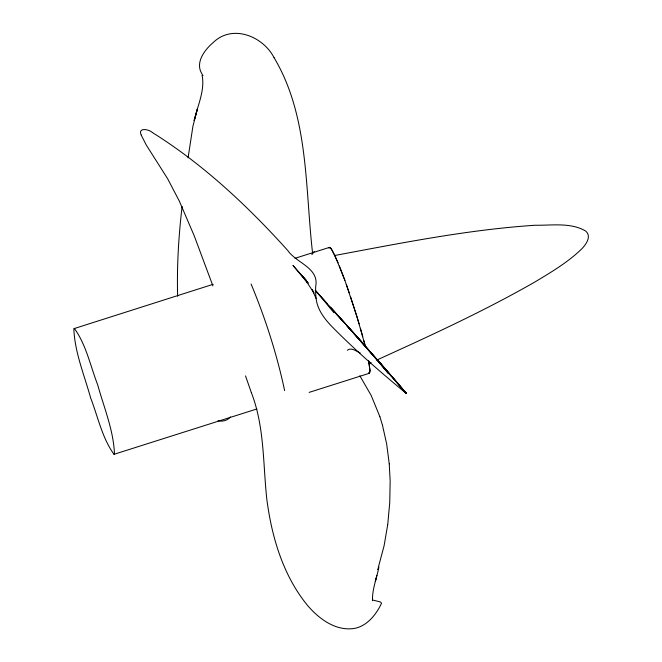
<?xml version="1.0" encoding="UTF-8"?>
<svg xmlns="http://www.w3.org/2000/svg" width="662" height="662" viewBox="0 0 662 662"><rect width="100%" height="100%" fill="white"/><g stroke="black" fill="none" stroke-linecap="round" stroke-linejoin="round"><path stroke-width="0.99" d="M182.116 206.42C178.608 236.21 176.787 266.232 177.639 296.228M188.082 157.813L192.94 126.152L197.441 108.882L194.115 120.608L196.051 113.417L195.472 115.436C199.063 102.345 204.856 88.824 202.076 75.021M387.758 524.378L389.752 502.466L390.141 481.249M387.709 524.701L384.051 545.976L378.283 567.5M378.929 566.97C376.794 578.158 372.069 589.213 372.516 600.707M375.933 578.894L375.329 581.203L376.901 575.311M377.605 569.568L377.894 568.691M328.964 247.969L330.024 247.53L331.968 249.963L338.133 262.864M347.293 350.239C351.092 346.987 356.512 351.323 360.186 352.954M230.426 416.894C227.604 420.635 222.457 421.835 218.055 420.676M311.785 254.349L314.21 251.527M213.255 284.263L73.83 328.7C74.74 352.399 84.364 375.18 90.636 397.903C97.918 416.663 102.105 437.987 114.005 454.314L256.897 408.959M329.072 247.696L330.222 247.679L331.116 248.672L334.823 255.375L344.803 280.1L357 316.734L365.341 346.325M114.005 454.314L114.468 453.967C113.566 430.267 103.942 407.494 97.67 384.763C90.388 366.003 86.201 344.679 74.301 328.36M309.129 392.384L369.247 373.31L370.008 370.372L368.651 360.848L370.017 370.811L369.826 372.689L368.759 373.128M369.272 363.471L371.134 362.627M376.703 360.087C430.283 335.742 483.914 311.19 535.02 281.913C550.883 272.372 567.011 262.839 580.524 250.046L580.607 249.963C585.117 245.792 592.349 236.69 585.696 231.063C570.669 222.225 551.76 225.527 535.119 225.245C467.72 229.706 401.296 243.045 335.013 255.441M295.045 258.304L329.544 247.356M406.435 393.576C380.46 372.069 353.996 349.296 330.197 324.785C323.511 317.446 317.305 308.889 316.146 298.728C315.584 294.739 315.542 290.701 315.666 286.679C319.473 267.787 296.386 263.17 287.771 250.501C247.712 206.031 203.383 164.433 152.5 132.607M368.56 372.979L369.247 373.31M152.417 132.565C149.024 129.189 137.555 127.145 141.172 134.965M372.317 599.929L380.476 601.998L381.552 603.239C376.115 614.783 366.467 627.121 352.672 628.66C334.6 630.588 318.447 618.325 307.375 605.233C282.931 575.27 271.66 536.75 266.786 498.958C262.938 463.392 264.535 426.535 251.345 392.607M400.336 387.328L401.693 388.627M401.76 388.685L402.628 389.537M402.91 389.802L406.46 393.559M346.152 324.529L331.108 308.178L360.856 341.021L388.66 373.79L381.742 365.49M306.167 280.382L302.733 276.608L306.059 280.283M376.165 358.473L346.433 325.116L391.333 376.041L361.75 342.171M344.761 323.056L330.379 307.102M361.568 341.733L346.474 324.976L375.023 357.447M315.344 290.494L343.098 321.418M327.566 304.123L315.253 290.386L325.836 302.418M377.175 359.433L406.327 393.534L376.844 359.193L406.435 393.476L391.755 376.256M307.168 281.59L308.467 283.104M305.952 280.167L292.952 265.396L307.242 282.475L301.036 274.573M323.867 300.523L333.971 312.803M306.415 281.458L313.953 292.993L312.133 289.551L316.097 298.504M274.043 57.635C263.013 36.244 232.42 23.807 213.255 42.492C204.632 49.799 194.661 62.849 202.142 74.161M202.721 75.046L203.019 75.485M274.076 57.685C309.187 116.603 304.942 188.24 312.687 253.951M359.847 375.809L371.175 395.437L379.872 416.663M251.08 284.006C265.396 318.405 276.865 354.129 284.627 390.588M339.391 265.942L344.877 280.324M245.528 375.9L251.337 392.591M141.205 135.065L146.219 144.945L167.61 178.674L179.303 201.074L194.264 235.904L212.891 285.885M346.325 284.346L349.255 292.778M350.728 297.139L359.16 323.908M379.88 416.688L382.421 425.037M360.426 328.261L362.793 336.668M382.487 425.285L386.666 443.954L389.239 463.863M363.877 340.682L365.358 346.383M389.239 463.888L390.133 480.513"/></g></svg>
